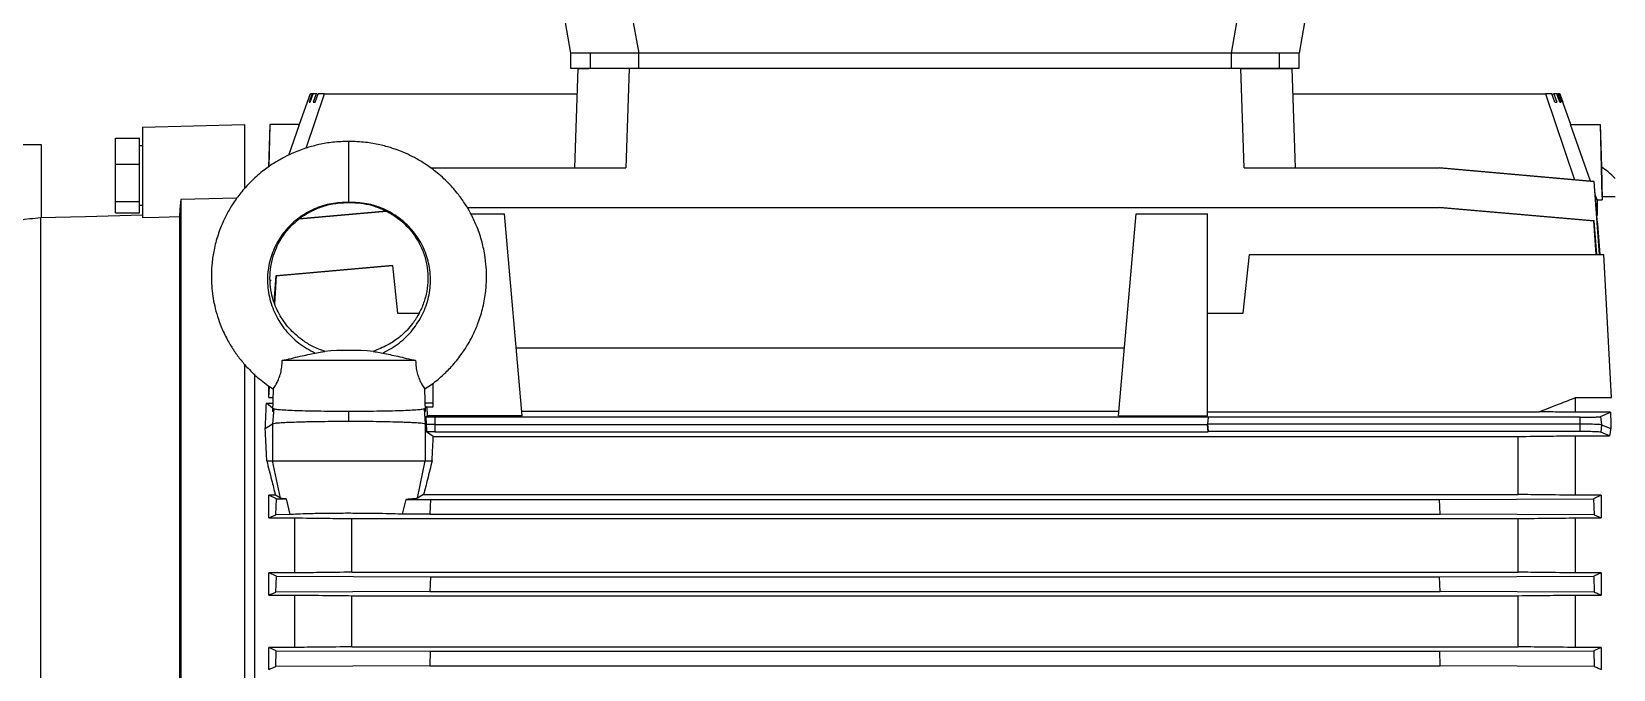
# Model space of a CAD drawing. Header units: millimetres. Extents: x 2 to 418, y 2 to 295.
# Drawn here: x 68.81 to 99.84, y 112.16 to 124.67 of the extents above; entities that cross this region are included whole.
import ezdxf

# ---------------------------------------------------------------- set-up
doc = ezdxf.new("R2010")
doc.units = ezdxf.units.MM

msp = doc.modelspace()

# ---------------------------------------------------------------- linework, layer by layer
at = {"color": 7, "linetype": 'Continuous', "lineweight": 25}
for p, q in [((79.389, 124.245), (79.283, 124.845)), ((80.613, 124.845), (80.719, 124.245)), ((92.348, 124.245), (92.454, 124.845)), ((93.783, 124.845), (93.677, 124.245)), ((79.389, 123.945), (79.389, 124.245)), ((79.776, 123.945), (79.776, 124.245)), ((92.348, 124.245), (80.719, 124.245)), ((80.719, 123.945), (80.719, 124.245)), ((92.348, 123.945), (92.348, 124.245)), ((93.29, 123.945), (93.29, 124.245)), ((93.677, 123.945), (93.677, 124.245)), ((79.465, 121.994), (79.533, 123.945)), ((80.533, 123.945), (80.464, 121.994)), ((92.348, 123.945), (80.719, 123.945)), ((92.602, 121.994), (92.534, 123.945)), ((93.533, 123.945), (93.601, 121.994)), ((74.271, 123.446), (74.054, 122.849)), ((74.192, 122.382), (74.552, 123.445)), ((74.274, 123.445), (74.273, 123.445)), ((74.326, 123.445), (74.309, 123.445)), ((74.411, 123.445), (74.389, 123.445)), ((74.552, 123.445), (79.516, 123.445)), ((93.551, 123.445), (98.514, 123.445)), ((98.514, 123.445), (99.085, 121.763)), ((98.656, 123.445), (98.677, 123.445)), ((98.741, 123.445), (98.757, 123.445)), ((98.793, 123.445), (98.794, 123.445)), ((99.013, 122.849), (98.796, 123.446)), ((70.983, 122.793), (72.983, 122.845)), ((70.983, 122.793), (70.983, 121.016)), ((72.983, 122.845), (72.983, 121.585)), ((73.478, 122.845), (73.456, 122.012)), ((74.065, 122.845), (73.479, 122.845)), ((73.853, 122.247), (74.065, 122.845)), ((99.394, 121.736), (99.001, 122.845)), ((99.001, 122.845), (99.588, 122.845)), ((99.626, 121.43), (99.589, 122.845)), ((68.998, 122.445), (64.998, 122.445)), ((68.998, 121.013), (68.998, 122.445)), ((70.453, 122.068), (70.453, 122.577)), ((70.453, 122.577), (70.923, 122.577)), ((70.923, 122.068), (70.923, 122.577)), ((70.983, 122.425), (70.923, 122.425)), ((70.453, 122.068), (70.923, 122.068)), ((70.453, 121.336), (70.453, 122.068)), ((70.923, 121.336), (70.923, 122.068)), ((76.632, 121.994), (80.464, 121.994)), ((92.602, 121.994), (96.435, 121.994)), ((99.458, 121.728), (96.435, 121.994)), ((96.445, 121.994), (99.468, 121.73)), ((99.468, 121.73), (99.458, 121.728)), ((99.458, 121.728), (99.568, 120.294)), ((71.733, 121.372), (71.733, 108.856)), ((99.524, 121.37), (99.49, 121.467)), ((99.524, 121.37), (99.524, 121.059)), ((99.524, 121.37), (99.625, 121.37)), ((99.625, 121.43), (99.625, 121.37)), ((99.883, 121.43), (99.625, 121.43)), ((70.453, 121.336), (70.923, 121.336)), ((70.453, 121.113), (70.453, 121.336)), ((70.453, 121.113), (70.923, 121.113)), ((70.923, 121.113), (70.923, 121.336)), ((70.923, 121.265), (70.983, 121.265)), ((75.771, 121.144), (74.061, 120.994)), ((74.066, 120.997), (75.768, 121.146)), ((77.351, 121.221), (96.433, 121.221)), ((77.426, 121.091), (78.083, 121.091)), ((78.43, 117.131), (78.083, 121.091)), ((90.137, 117.131), (90.483, 121.091)), ((90.483, 121.091), (91.883, 121.091)), ((91.883, 117.131), (91.883, 121.091)), ((99.456, 120.954), (96.433, 121.221)), ((96.446, 121.221), (99.469, 120.956)), ((68.98, 121.012), (68.98, 108.381)), ((71.705, 121.033), (71.705, 108.946)), ((99.469, 120.956), (99.456, 120.954)), ((99.456, 120.954), (99.503, 120.294)), ((99.52, 120.294), (99.469, 120.956)), ((92.583, 119.144), (92.704, 120.294)), ((92.704, 120.294), (99.659, 120.294)), ((99.806, 117.487), (99.659, 120.294)), ((73.596, 119.88), (73.561, 119.367)), ((73.577, 119.323), (73.613, 119.877)), ((73.596, 119.88), (75.885, 120.08)), ((73.613, 119.877), (73.596, 119.88)), ((75.885, 120.078), (73.613, 119.877)), ((75.885, 120.078), (75.983, 119.144)), ((73.485, 119.789), (73.508, 119.789)), ((75.983, 119.144), (76.408, 119.144)), ((91.883, 119.144), (92.583, 119.144)), ((78.313, 118.464), (90.253, 118.464)), ((72.983, 118.145), (72.983, 108.882)), ((73.183, 117.952), (73.183, 108.164)), ((76.341, 118.215), (73.725, 118.215)), ((73.459, 117.487), (73.459, 117.722)), ((73.459, 117.487), (73.474, 117.709)), ((73.545, 117.654), (73.533, 117.216)), ((76.533, 117.218), (76.522, 117.654)), ((76.683, 117.308), (76.683, 117.771)), ((73.535, 117.284), (73.413, 117.376)), ((73.413, 117.376), (73.537, 117.376)), ((73.459, 117.487), (73.54, 117.487)), ((76.683, 117.38), (76.529, 117.38)), ((99.099, 117.2), (99.099, 117.487)), ((99.099, 117.487), (99.806, 117.487)), ((73.54, 117.215), (73.533, 117.215)), ((73.561, 117.265), (73.535, 116.976)), ((73.561, 117.265), (73.548, 117.274)), ((75.033, 117.025), (75.033, 117.215)), ((76.518, 117.274), (76.506, 117.265)), ((76.506, 117.265), (76.531, 116.976)), ((76.533, 117.215), (76.526, 117.215)), ((76.563, 117.308), (76.531, 117.284)), ((76.539, 117.108), (76.57, 117.131)), ((76.539, 117.108), (76.716, 117.108)), ((76.563, 117.308), (76.683, 117.308)), ((76.563, 117.308), (76.57, 117.131)), ((78.43, 117.131), (76.57, 117.131)), ((76.716, 117.108), (91.896, 117.108)), ((76.716, 117.108), (76.716, 116.962)), ((90.144, 117.215), (78.422, 117.215)), ((90.137, 117.131), (91.883, 117.131)), ((91.883, 117.21), (98.387, 117.21)), ((91.895, 117.103), (91.883, 116.968)), ((91.896, 117.108), (91.895, 117.103)), ((99.19, 117.103), (91.895, 117.103)), ((99.791, 117.2), (99.099, 117.2)), ((99.19, 116.968), (99.19, 117.103)), ((99.594, 117.116), (99.791, 117.2)), ((99.594, 117.116), (99.609, 116.954)), ((73.392, 116.88), (73.535, 116.976)), ((73.535, 116.976), (73.535, 116.245)), ((76.531, 116.976), (76.531, 116.245)), ((76.531, 116.976), (76.551, 116.962)), ((76.688, 116.726), (76.552, 116.817)), ((76.688, 116.726), (97.979, 116.726)), ((76.716, 116.962), (91.883, 116.962)), ((76.716, 116.962), (76.716, 116.817)), ((76.716, 116.817), (91.896, 116.817)), ((91.883, 116.968), (91.896, 116.823)), ((99.19, 116.968), (91.883, 116.968)), ((91.883, 116.962), (91.883, 116.968)), ((91.896, 116.817), (91.883, 116.962)), ((99.19, 116.823), (91.896, 116.823)), ((91.896, 116.823), (91.896, 116.817)), ((97.979, 115.586), (97.979, 116.726)), ((99.099, 115.573), (99.099, 116.74)), ((99.099, 116.74), (99.771, 116.74)), ((99.19, 116.823), (99.19, 116.968)), ((99.609, 116.954), (99.596, 116.81)), ((99.771, 116.74), (99.596, 116.81)), ((99.609, 116.954), (99.794, 116.88)), ((73.421, 116.245), (73.535, 116.245)), ((73.69, 115.514), (73.535, 116.245)), ((73.535, 116.245), (76.531, 116.245)), ((76.376, 115.514), (76.531, 116.245)), ((76.531, 116.245), (76.666, 116.245)), ((73.59, 115.573), (73.459, 115.573)), ((73.459, 115.128), (73.459, 115.573)), ((73.611, 115.499), (73.459, 115.573)), ((73.69, 115.514), (73.59, 115.573)), ((73.597, 115.191), (73.611, 115.499)), ((73.611, 115.499), (73.799, 115.499)), ((73.799, 115.499), (73.875, 115.192)), ((76.083, 115.198), (76.155, 115.491)), ((76.155, 115.491), (76.633, 115.49)), ((76.499, 115.586), (76.376, 115.514)), ((76.499, 115.586), (97.979, 115.586)), ((76.633, 115.49), (76.621, 115.2)), ((76.633, 115.49), (96.433, 115.49)), ((96.433, 115.49), (99.456, 115.499)), ((96.446, 115.2), (96.433, 115.49)), ((99.607, 115.573), (99.099, 115.573)), ((99.607, 115.573), (99.456, 115.499)), ((99.456, 115.499), (99.469, 115.191)), ((99.607, 115.573), (99.607, 115.128)), ((73.459, 115.128), (73.597, 115.191)), ((73.875, 115.192), (73.597, 115.191)), ((76.621, 115.2), (76.083, 115.198)), ((76.621, 115.2), (96.446, 115.2)), ((99.469, 115.191), (96.446, 115.2)), ((99.469, 115.191), (99.607, 115.128)), ((73.459, 115.128), (73.968, 115.128)), ((73.968, 114.049), (73.968, 115.128)), ((75.087, 115.115), (97.979, 115.115)), ((75.087, 114.062), (75.087, 115.115)), ((97.979, 114.062), (97.979, 115.115)), ((99.099, 115.128), (99.607, 115.128)), ((99.099, 114.049), (99.099, 115.128)), ((73.968, 114.049), (73.459, 114.049)), ((73.609, 113.982), (73.459, 114.049)), ((73.459, 113.614), (73.459, 114.049)), ((73.598, 113.673), (73.609, 113.982)), ((73.609, 113.982), (76.632, 113.972)), ((75.087, 114.062), (97.979, 114.062)), ((76.632, 113.972), (76.622, 113.683)), ((76.632, 113.972), (96.434, 113.972)), ((96.434, 113.972), (99.458, 113.982)), ((96.445, 113.683), (96.434, 113.972)), ((99.607, 114.049), (99.099, 114.049)), ((99.607, 114.049), (99.458, 113.982)), ((99.458, 113.982), (99.468, 113.673)), ((99.607, 114.049), (99.607, 113.614)), ((73.459, 113.614), (73.968, 113.614)), ((76.622, 113.683), (73.598, 113.673)), ((73.968, 112.586), (73.968, 113.614)), ((75.087, 113.602), (97.979, 113.602)), ((75.087, 112.598), (75.087, 113.602)), ((76.622, 113.683), (96.445, 113.683)), ((99.468, 113.673), (96.445, 113.683)), ((97.979, 112.598), (97.979, 113.602)), ((99.099, 113.614), (99.607, 113.614)), ((99.099, 112.586), (99.099, 113.614)), ((73.968, 112.586), (73.459, 112.586)), ((73.607, 112.522), (73.459, 112.586)), ((73.459, 112.156), (73.459, 112.586)), ((73.599, 112.214), (73.607, 112.522)), ((73.607, 112.522), (76.63, 112.513)), ((75.087, 112.598), (97.979, 112.598)), ((76.63, 112.513), (76.623, 112.223)), ((76.63, 112.513), (96.436, 112.513)), ((96.436, 112.513), (99.459, 112.522)), ((96.444, 112.223), (96.436, 112.513)), ((99.607, 112.586), (99.099, 112.586)), ((99.607, 112.586), (99.459, 112.522)), ((99.459, 112.522), (99.468, 112.214)), ((99.607, 112.586), (99.607, 112.156)), ((76.623, 112.223), (73.599, 112.214)), ((76.623, 112.223), (96.444, 112.223)), ((99.468, 112.214), (96.444, 112.223))]:
    msp.add_line(p, q, dxfattribs=at)
at = {"color": 7, "linetype": 'Continuous', "lineweight": 25, "flags": 128}
for points in [[(74.273, 123.445), (74.24, 123.355), (74.214, 123.285)], [(74.222, 123.285), (74.255, 123.375), (74.281, 123.445)], [(74.309, 123.445), (74.277, 123.355), (74.251, 123.285)], [(74.275, 123.285), (74.307, 123.375), (74.333, 123.445)], [(74.389, 123.445), (74.357, 123.355), (74.332, 123.285)], [(74.371, 123.285), (74.403, 123.375), (74.428, 123.445)], [(98.695, 123.285), (98.663, 123.375), (98.638, 123.445)], [(98.677, 123.445), (98.709, 123.355), (98.734, 123.285)], [(98.791, 123.285), (98.759, 123.375), (98.734, 123.445)], [(98.757, 123.445), (98.79, 123.355), (98.815, 123.285)], [(98.844, 123.285), (98.811, 123.375), (98.786, 123.445)], [(98.794, 123.445), (98.826, 123.355), (98.852, 123.285)], [(73.479, 122.845), (73.458, 122.019), (73.457, 122.013)], [(99.588, 122.845), (99.609, 122.019), (99.625, 121.37)], [(71.733, 121.372), (71.717, 121.182), (71.705, 121.033)], [(72.834, 121.398), (72.283, 121.385), (71.733, 121.372)], [(70.983, 121.067), (69.861, 121.036), (68.98, 121.012)], [(71.705, 121.033), (71.301, 121.024), (70.983, 121.016)], [(76.551, 116.962), (76.552, 116.881), (76.552, 116.817)]]:
    msp.add_lwpolyline(points, dxfattribs=at)
at = {"color": 7, "linetype": 'Continuous', "lineweight": 25}
msp.add_arc((75.033, 112.885), 5.53, 85.0554, 94.9421, dxfattribs=at)
for points, knots in [([(79.776, 124.245), (79.712, 124.245), (79.583, 124.245), (79.467, 124.245), (79.4, 124.245), (79.393, 124.245), (79.389, 124.245)], [0, 0, 0, 0, 0.276318, 0.558543, 0.78077, 1, 1, 1, 1]), ([(80.719, 124.245), (80.621, 124.245), (80.425, 124.245), (80.165, 124.245), (79.945, 124.245), (79.832, 124.245), (79.776, 124.245)], [0, 0, 0, 0, 0.279455, 0.562428, 0.783414, 1, 1, 1, 1]), ([(93.29, 124.245), (93.218, 124.245), (93.071, 124.245), (92.823, 124.245), (92.578, 124.245), (92.424, 124.245), (92.348, 124.245)], [0, 0, 0, 0, 0.276317, 0.558541, 0.780775, 1, 1, 1, 1]), ([(93.677, 124.245), (93.671, 124.245), (93.659, 124.245), (93.567, 124.245), (93.444, 124.245), (93.341, 124.245), (93.29, 124.245)], [0, 0, 0, 0, 0.279454, 0.562426, 0.783414, 1, 1, 1, 1]), ([(79.776, 123.945), (79.712, 123.945), (79.583, 123.945), (79.467, 123.945), (79.4, 123.945), (79.393, 123.945), (79.389, 123.945)], [0, 0, 0, 0, 0.276318, 0.558543, 0.78077, 1, 1, 1, 1]), ([(79.533, 123.945), (79.542, 123.945), (79.559, 123.945), (79.641, 123.945), (79.725, 123.945), (79.741, 123.945)], [0, 0, 0, 0, 0.429615, 0.89191, 1, 1, 1, 1]), ([(80.719, 123.945), (80.621, 123.945), (80.425, 123.945), (80.165, 123.945), (79.945, 123.945), (79.832, 123.945), (79.776, 123.945)], [0, 0, 0, 0, 0.279455, 0.562428, 0.783414, 1, 1, 1, 1]), ([(93.29, 123.945), (93.218, 123.945), (93.071, 123.945), (92.823, 123.945), (92.578, 123.945), (92.424, 123.945), (92.348, 123.945)], [0, 0, 0, 0, 0.276317, 0.558541, 0.780775, 1, 1, 1, 1]), ([(92.534, 123.945), (92.626, 123.945), (92.818, 123.945), (93.09, 123.945), (93.33, 123.945), (93.501, 123.945), (93.523, 123.945), (93.533, 123.945)], [0, 0, 0, 0, 0.176871, 0.367189, 0.563533, 0.790217, 1, 1, 1, 1]), ([(93.677, 123.945), (93.671, 123.945), (93.659, 123.945), (93.567, 123.945), (93.444, 123.945), (93.341, 123.945), (93.29, 123.945)], [0, 0, 0, 0, 0.279454, 0.562426, 0.783414, 1, 1, 1, 1]), ([(74.214, 123.285), (74.216, 123.285), (74.218, 123.285), (74.221, 123.285), (74.222, 123.285)], [0, 0, 0, 0, 0.560004, 1, 1, 1, 1]), ([(74.251, 123.285), (74.255, 123.285), (74.262, 123.285), (74.271, 123.285), (74.275, 123.285)], [0, 0, 0, 0, 0.560003, 1, 1, 1, 1]), ([(74.309, 123.445), (74.302, 123.445), (74.291, 123.445), (74.284, 123.445), (74.281, 123.445)], [0, 0, 0, 0, 0.560284, 1, 1, 1, 1]), ([(74.332, 123.285), (74.339, 123.285), (74.352, 123.285), (74.365, 123.285), (74.371, 123.285)], [0, 0, 0, 0, 0.5599787, 1, 1, 1, 1]), ([(74.389, 123.445), (74.377, 123.445), (74.356, 123.445), (74.34, 123.445), (74.333, 123.445)], [0, 0, 0, 0, 0.5603479, 1, 1, 1, 1]), ([(74.552, 123.445), (74.527, 123.445), (74.481, 123.445), (74.444, 123.445), (74.428, 123.445)], [0, 0, 0, 0, 0.55965, 1, 1, 1, 1]), ([(98.638, 123.445), (98.617, 123.445), (98.58, 123.445), (98.534, 123.445), (98.514, 123.445)], [0, 0, 0, 0, 0.560343, 1, 1, 1, 1]), ([(98.734, 123.445), (98.724, 123.445), (98.708, 123.445), (98.687, 123.445), (98.677, 123.445)], [0, 0, 0, 0, 0.55965, 1, 1, 1, 1]), ([(98.695, 123.285), (98.703, 123.285), (98.716, 123.285), (98.729, 123.285), (98.734, 123.285)], [0, 0, 0, 0, 0.560017, 1, 1, 1, 1]), ([(98.786, 123.445), (98.782, 123.445), (98.774, 123.445), (98.763, 123.445), (98.757, 123.445)], [0, 0, 0, 0, 0.559714, 1, 1, 1, 1]), ([(98.791, 123.285), (98.796, 123.285), (98.805, 123.285), (98.812, 123.285), (98.815, 123.285)], [0, 0, 0, 0, 0.560004, 1, 1, 1, 1]), ([(98.844, 123.285), (98.846, 123.285), (98.849, 123.285), (98.851, 123.285), (98.852, 123.285)], [0, 0, 0, 0, 0.560002, 1, 1, 1, 1]), ([(75.033, 122.515), (74.928, 122.511), (74.73, 122.505), (74.457, 122.458), (74.199, 122.39), (73.973, 122.307), (73.763, 122.207), (73.568, 122.095), (73.352, 121.946), (73.131, 121.754), (72.938, 121.544), (72.79, 121.346), (72.671, 121.156), (72.56, 120.94), (72.457, 120.679), (72.384, 120.401), (72.344, 120.143), (72.33, 119.906), (72.338, 119.624), (72.39, 119.273), (72.501, 118.923), (72.635, 118.638), (72.762, 118.427), (72.898, 118.237), (73.066, 118.044), (73.278, 117.841), (73.454, 117.72), (73.546, 117.657)], [0, 0, 0, 0, 0.046228, 0.086789, 0.121668, 0.163355, 0.1923, 0.223673, 0.262097, 0.307651, 0.35168, 0.387315, 0.415923, 0.450364, 0.493779, 0.538813, 0.576523, 0.60839, 0.642804, 0.700677, 0.763445, 0.803609, 0.838713, 0.871489, 0.906008, 0.951093, 1, 1, 1, 1]), ([(76.519, 117.658), (76.561, 117.684), (76.683, 117.76), (76.859, 117.908), (77.059, 118.105), (77.226, 118.312), (77.36, 118.515), (77.468, 118.714), (77.57, 118.943), (77.659, 119.223), (77.716, 119.522), (77.737, 119.799), (77.73, 120.051), (77.7, 120.307), (77.638, 120.584), (77.543, 120.856), (77.432, 121.09), (77.313, 121.291), (77.171, 121.492), (76.982, 121.709), (76.757, 121.912), (76.53, 122.076), (76.328, 122.194), (76.115, 122.297), (75.89, 122.383), (75.627, 122.454), (75.346, 122.504), (75.142, 122.511), (75.033, 122.515)], [0, 0, 0, 0, 0.021401, 0.063008, 0.100965, 0.144601, 0.179447, 0.207968, 0.243891, 0.289323, 0.336697, 0.377269, 0.411279, 0.447519, 0.490132, 0.535882, 0.573796, 0.603726, 0.63825, 0.681809, 0.729979, 0.771074, 0.80448, 0.832791, 0.874798, 0.910426, 0.952165, 1, 1, 1, 1]), ([(99.883, 121.789), (99.837, 121.833), (99.752, 121.915), (99.655, 121.982), (99.611, 122.012)], [0, 0, 0, 0, 0.544037, 1, 1, 1, 1]), ([(99.584, 120.294), (99.566, 120.521), (99.528, 121), (99.489, 121.478), (99.468, 121.73)], [0, 0, 0, 0, 0.473758, 1, 1, 1, 1]), ([(75.033, 121.319), (74.917, 121.316), (74.686, 121.308), (74.352, 121.2), (74.048, 121.027), (73.79, 120.789), (73.593, 120.498), (73.467, 120.168), (73.42, 119.816), (73.458, 119.459), (73.578, 119.116), (73.777, 118.808), (74.041, 118.543), (74.259, 118.422), (74.369, 118.361)], [0, 0, 0, 0, 0.081199, 0.162653, 0.244205, 0.325846, 0.40761, 0.489648, 0.572191, 0.655516, 0.73986, 0.825375, 0.912091, 1, 1, 1, 1]), ([(74.563, 118.394), (74.482, 118.424), (74.33, 118.48), (74.136, 118.6), (73.984, 118.721), (73.861, 118.845), (73.764, 118.967), (73.686, 119.086), (73.619, 119.213), (73.557, 119.364), (73.505, 119.555), (73.478, 119.774), (73.487, 120.005), (73.531, 120.226), (73.6, 120.416), (73.681, 120.572), (73.763, 120.695), (73.854, 120.808), (73.967, 120.924), (74.112, 121.04), (74.291, 121.149), (74.5, 121.239), (74.752, 121.306), (74.936, 121.312), (75.033, 121.316)], [0, 0, 0, 0, 0.060182, 0.112754, 0.15772, 0.195175, 0.233823, 0.265967, 0.294427, 0.333371, 0.379166, 0.432047, 0.485986, 0.539925, 0.588277, 0.626069, 0.661674, 0.69107, 0.726561, 0.774702, 0.819659, 0.872227, 0.932362, 1, 1, 1, 1]), ([(75.698, 118.361), (75.807, 118.422), (76.025, 118.543), (76.29, 118.808), (76.488, 119.116), (76.609, 119.459), (76.646, 119.816), (76.6, 120.168), (76.474, 120.498), (76.276, 120.789), (76.018, 121.027), (75.715, 121.2), (75.381, 121.308), (75.149, 121.316), (75.033, 121.319)], [0, 0, 0, 0, 0.087909, 0.174625, 0.26014, 0.344484, 0.427809, 0.510352, 0.59239, 0.674154, 0.755795, 0.837347, 0.918801, 1, 1, 1, 1]), ([(75.033, 121.316), (75.111, 121.314), (75.259, 121.31), (75.466, 121.268), (75.644, 121.207), (75.827, 121.121), (76, 121.009), (76.152, 120.873), (76.274, 120.737), (76.387, 120.574), (76.487, 120.372), (76.556, 120.147), (76.587, 119.919), (76.582, 119.687), (76.54, 119.457), (76.469, 119.257), (76.398, 119.119), (76.338, 119.02), (76.271, 118.925), (76.164, 118.799), (76.006, 118.654), (75.785, 118.502), (75.602, 118.432), (75.503, 118.394)], [0, 0, 0, 0, 0.0542336, 0.1030343, 0.1463987, 0.1842636, 0.2438578, 0.2894029, 0.3257757, 0.3709537, 0.4269765, 0.4818505, 0.5339888, 0.5867665, 0.6423495, 0.6960422, 0.7340454, 0.7500731, 0.7766188, 0.8147429, 0.8645772, 0.9263058, 1, 1, 1, 1]), ([(68.98, 121.012), (68.839, 121.001), (68.557, 120.979), (68.308, 120.885), (68.183, 120.838)], [0, 0, 0, 0, 0.499577, 1, 1, 1, 1]), ([(73.725, 118.215), (73.785, 118.23), (73.904, 118.259), (74.134, 118.313), (74.275, 118.342), (74.369, 118.361)], [0, 0, 0, 0, 0.250677, 0.501647, 1, 1, 1, 1]), ([(74.369, 118.361), (74.414, 118.37), (74.483, 118.382), (74.538, 118.392), (74.56, 118.395), (74.557, 118.395), (74.557, 118.395)], [0, 0, 0, 0, 0.456198, 0.694208, 0.913538, 1, 1, 1, 1]), ([(75.51, 118.395), (75.509, 118.395), (75.506, 118.395), (75.528, 118.392), (75.584, 118.382), (75.653, 118.37), (75.698, 118.361)], [0, 0, 0, 0, 0.089061, 0.307778, 0.545111, 1, 1, 1, 1]), ([(75.698, 118.361), (75.792, 118.342), (75.933, 118.313), (76.162, 118.259), (76.282, 118.23), (76.341, 118.215)], [0, 0, 0, 0, 0.49877, 0.749805, 1, 1, 1, 1]), ([(73.545, 117.654), (73.549, 117.66), (73.558, 117.672), (73.612, 117.758), (73.661, 117.865), (73.695, 117.967), (73.719, 118.087), (73.723, 118.172), (73.725, 118.215)], [0, 0, 0, 0, 0.249513, 0.497982, 0.623372, 0.748893, 0.871172, 1, 1, 1, 1]), ([(76.341, 118.215), (76.343, 118.172), (76.348, 118.087), (76.372, 117.968), (76.405, 117.866), (76.454, 117.758), (76.509, 117.672), (76.517, 117.66), (76.522, 117.654)], [0, 0, 0, 0, 0.128432, 0.250328, 0.375527, 0.500953, 0.750246, 1, 1, 1, 1]), ([(73.392, 116.88), (73.396, 116.974), (73.403, 117.142), (73.41, 117.305), (73.413, 117.376)], [0, 0, 0, 0, 0.560019, 1, 1, 1, 1]), ([(98.387, 117.21), (98.52, 117.262), (98.757, 117.355), (98.995, 117.447), (99.099, 117.487)], [0, 0, 0, 0, 0.560004, 1, 1, 1, 1]), ([(73.535, 116.976), (73.549, 116.98), (73.574, 116.987), (73.693, 116.997), (73.836, 117.005), (73.98, 117.01), (74.111, 117.014), (74.232, 117.017), (74.358, 117.02), (74.532, 117.022), (74.757, 117.025), (74.942, 117.025), (75.033, 117.025)], [0, 0, 0, 0, 0.151022, 0.284698, 0.401003, 0.499916, 0.565269, 0.629818, 0.693563, 0.756506, 0.87985, 1, 1, 1, 1]), ([(75.033, 117.215), (74.939, 117.215), (74.752, 117.216), (74.481, 117.219), (74.23, 117.223), (74.008, 117.229), (73.824, 117.237), (73.684, 117.245), (73.589, 117.255), (73.57, 117.261), (73.561, 117.265)], [0, 0, 0, 0, 0.125115, 0.249863, 0.375205, 0.499829, 0.625207, 0.749954, 0.875105, 1, 1, 1, 1]), ([(76.506, 117.265), (76.496, 117.261), (76.477, 117.255), (76.383, 117.245), (76.243, 117.237), (76.058, 117.229), (75.836, 117.223), (75.586, 117.219), (75.315, 117.216), (75.127, 117.215), (75.033, 117.215)], [0, 0, 0, 0, 0.1249535, 0.2501998, 0.3748777, 0.5002523, 0.6248459, 0.7501634, 0.8749132, 1, 1, 1, 1]), ([(75.033, 117.025), (75.124, 117.025), (75.309, 117.025), (75.581, 117.022), (75.84, 117.017), (76.033, 117.012), (76.172, 117.007), (76.273, 117.002), (76.384, 116.996), (76.492, 116.987), (76.518, 116.98), (76.531, 116.976)], [0, 0, 0, 0, 0.120172, 0.243539, 0.3701, 0.499864, 0.563918, 0.635717, 0.715259, 0.848955, 1, 1, 1, 1]), ([(76.539, 117.108), (76.542, 117.081), (76.546, 117.032), (76.55, 116.984), (76.551, 116.962)], [0, 0, 0, 0, 0.560005, 1, 1, 1, 1]), ([(99.099, 117.2), (98.966, 117.202), (98.729, 117.205), (98.492, 117.208), (98.387, 117.21)], [0, 0, 0, 0, 0.56, 1, 1, 1, 1]), ([(99.19, 117.103), (99.241, 117.103), (99.342, 117.103), (99.471, 117.106), (99.566, 117.11), (99.585, 117.114), (99.594, 117.116)], [0, 0, 0, 0, 0.249795, 0.499793, 0.749654, 1, 1, 1, 1]), ([(99.791, 117.2), (99.791, 117.141), (99.792, 117.035), (99.794, 116.928), (99.794, 116.88)], [0, 0, 0, 0, 0.5599896, 1, 1, 1, 1]), ([(73.421, 116.245), (73.415, 116.366), (73.406, 116.581), (73.396, 116.789), (73.392, 116.88)], [0, 0, 0, 0, 0.559989, 1, 1, 1, 1]), ([(76.716, 116.962), (76.685, 116.962), (76.63, 116.962), (76.575, 116.962), (76.551, 116.962)], [0, 0, 0, 0, 0.560003, 1, 1, 1, 1]), ([(76.716, 116.817), (76.685, 116.817), (76.63, 116.817), (76.576, 116.817), (76.552, 116.817)], [0, 0, 0, 0, 0.56, 1, 1, 1, 1]), ([(76.666, 116.245), (76.67, 116.336), (76.678, 116.499), (76.685, 116.657), (76.688, 116.726)], [0, 0, 0, 0, 0.559995, 1, 1, 1, 1]), ([(97.979, 116.726), (98.188, 116.729), (98.561, 116.733), (98.935, 116.738), (99.099, 116.74)], [0, 0, 0, 0, 0.5600022, 1, 1, 1, 1]), ([(99.512, 116.962), (99.46, 116.964), (99.368, 116.967), (99.245, 116.967), (99.19, 116.968)], [0, 0, 0, 0, 0.559096, 1, 1, 1, 1]), ([(99.596, 116.81), (99.586, 116.811), (99.566, 116.815), (99.471, 116.819), (99.341, 116.822), (99.241, 116.822), (99.19, 116.823)], [0, 0, 0, 0, 0.250077, 0.500099, 0.750073, 1, 1, 1, 1]), ([(99.609, 116.954), (99.601, 116.956), (99.587, 116.959), (99.537, 116.961), (99.512, 116.962)], [0, 0, 0, 0, 0.500028, 1, 1, 1, 1]), ([(99.794, 116.88), (99.79, 116.854), (99.782, 116.807), (99.774, 116.76), (99.771, 116.74)], [0, 0, 0, 0, 0.560004, 1, 1, 1, 1]), ([(73.421, 116.245), (73.452, 116.122), (73.508, 115.901), (73.565, 115.673), (73.59, 115.573)], [0, 0, 0, 0, 0.559873, 1, 1, 1, 1]), ([(76.666, 116.245), (76.635, 116.124), (76.58, 115.908), (76.524, 115.685), (76.499, 115.586)], [0, 0, 0, 0, 0.559865, 1, 1, 1, 1]), ([(73.799, 115.499), (73.771, 115.501), (73.715, 115.506), (73.698, 115.512), (73.69, 115.514)], [0, 0, 0, 0, 0.499973, 1, 1, 1, 1]), ([(76.376, 115.514), (76.361, 115.51), (76.331, 115.502), (76.213, 115.495), (76.155, 115.491)], [0, 0, 0, 0, 0.500093, 1, 1, 1, 1]), ([(99.099, 115.573), (98.89, 115.575), (98.516, 115.58), (98.143, 115.584), (97.979, 115.586)], [0, 0, 0, 0, 0.560001, 1, 1, 1, 1]), ([(76.083, 115.198), (76.022, 115.201), (75.893, 115.207), (75.621, 115.213), (75.288, 115.217), (74.921, 115.218), (74.563, 115.215), (74.256, 115.209), (74.02, 115.201), (73.922, 115.195), (73.875, 115.192)], [0, 0, 0, 0, 0.1095794, 0.2313756, 0.3629345, 0.4999801, 0.6370302, 0.7686005, 0.8904093, 1, 1, 1, 1]), ([(73.968, 115.128), (74.177, 115.125), (74.55, 115.121), (74.923, 115.117), (75.087, 115.115)], [0, 0, 0, 0, 0.559999, 1, 1, 1, 1]), ([(97.979, 115.115), (98.188, 115.118), (98.561, 115.122), (98.935, 115.126), (99.099, 115.128)], [0, 0, 0, 0, 0.56, 1, 1, 1, 1]), ([(75.087, 114.062), (74.878, 114.059), (74.505, 114.055), (74.132, 114.051), (73.968, 114.049)], [0, 0, 0, 0, 0.559999, 1, 1, 1, 1]), ([(99.099, 114.049), (98.89, 114.052), (98.517, 114.056), (98.144, 114.06), (97.979, 114.062)], [0, 0, 0, 0, 0.560001, 1, 1, 1, 1]), ([(73.459, 113.614), (73.485, 113.625), (73.531, 113.645), (73.578, 113.665), (73.598, 113.673)], [0, 0, 0, 0, 0.560002, 1, 1, 1, 1]), ([(73.968, 113.614), (74.177, 113.611), (74.55, 113.608), (74.923, 113.604), (75.087, 113.602)], [0, 0, 0, 0, 0.559999, 1, 1, 1, 1]), ([(97.979, 113.602), (98.188, 113.604), (98.561, 113.608), (98.935, 113.612), (99.099, 113.614)], [0, 0, 0, 0, 0.559999, 1, 1, 1, 1]), ([(99.468, 113.673), (99.494, 113.662), (99.541, 113.642), (99.587, 113.622), (99.607, 113.614)], [0, 0, 0, 0, 0.56, 1, 1, 1, 1]), ([(75.087, 112.598), (74.878, 112.595), (74.505, 112.592), (74.132, 112.588), (73.968, 112.586)], [0, 0, 0, 0, 0.5599994, 1, 1, 1, 1]), ([(99.099, 112.586), (98.89, 112.588), (98.517, 112.592), (98.144, 112.596), (97.979, 112.598)], [0, 0, 0, 0, 0.559999, 1, 1, 1, 1]), ([(73.459, 112.156), (73.485, 112.167), (73.532, 112.186), (73.578, 112.206), (73.599, 112.214)], [0, 0, 0, 0, 0.560001, 1, 1, 1, 1]), ([(99.468, 112.214), (99.494, 112.203), (99.54, 112.184), (99.587, 112.165), (99.607, 112.156)], [0, 0, 0, 0, 0.559999, 1, 1, 1, 1])]:
    msp.add_open_spline(points, degree=3, knots=knots, dxfattribs=at)
at = {"color": 8, "linetype": 'Continuous', "lineweight": 25}
msp.add_open_spline([(75.033, 121.319), (75.033, 121.338), (75.033, 121.374), (75.033, 121.535), (75.033, 121.745), (75.033, 121.986), (75.033, 122.217), (75.033, 122.395), (75.033, 122.5), (75.033, 122.503), (75.033, 122.504)], degree=3, knots=[0, 0, 0, 0, 0.133688, 0.26282, 0.391948, 0.525639, 0.659327, 0.788457, 0.917588, 1, 1, 1, 1], dxfattribs=at)

doc.saveas('drawing.dxf')
